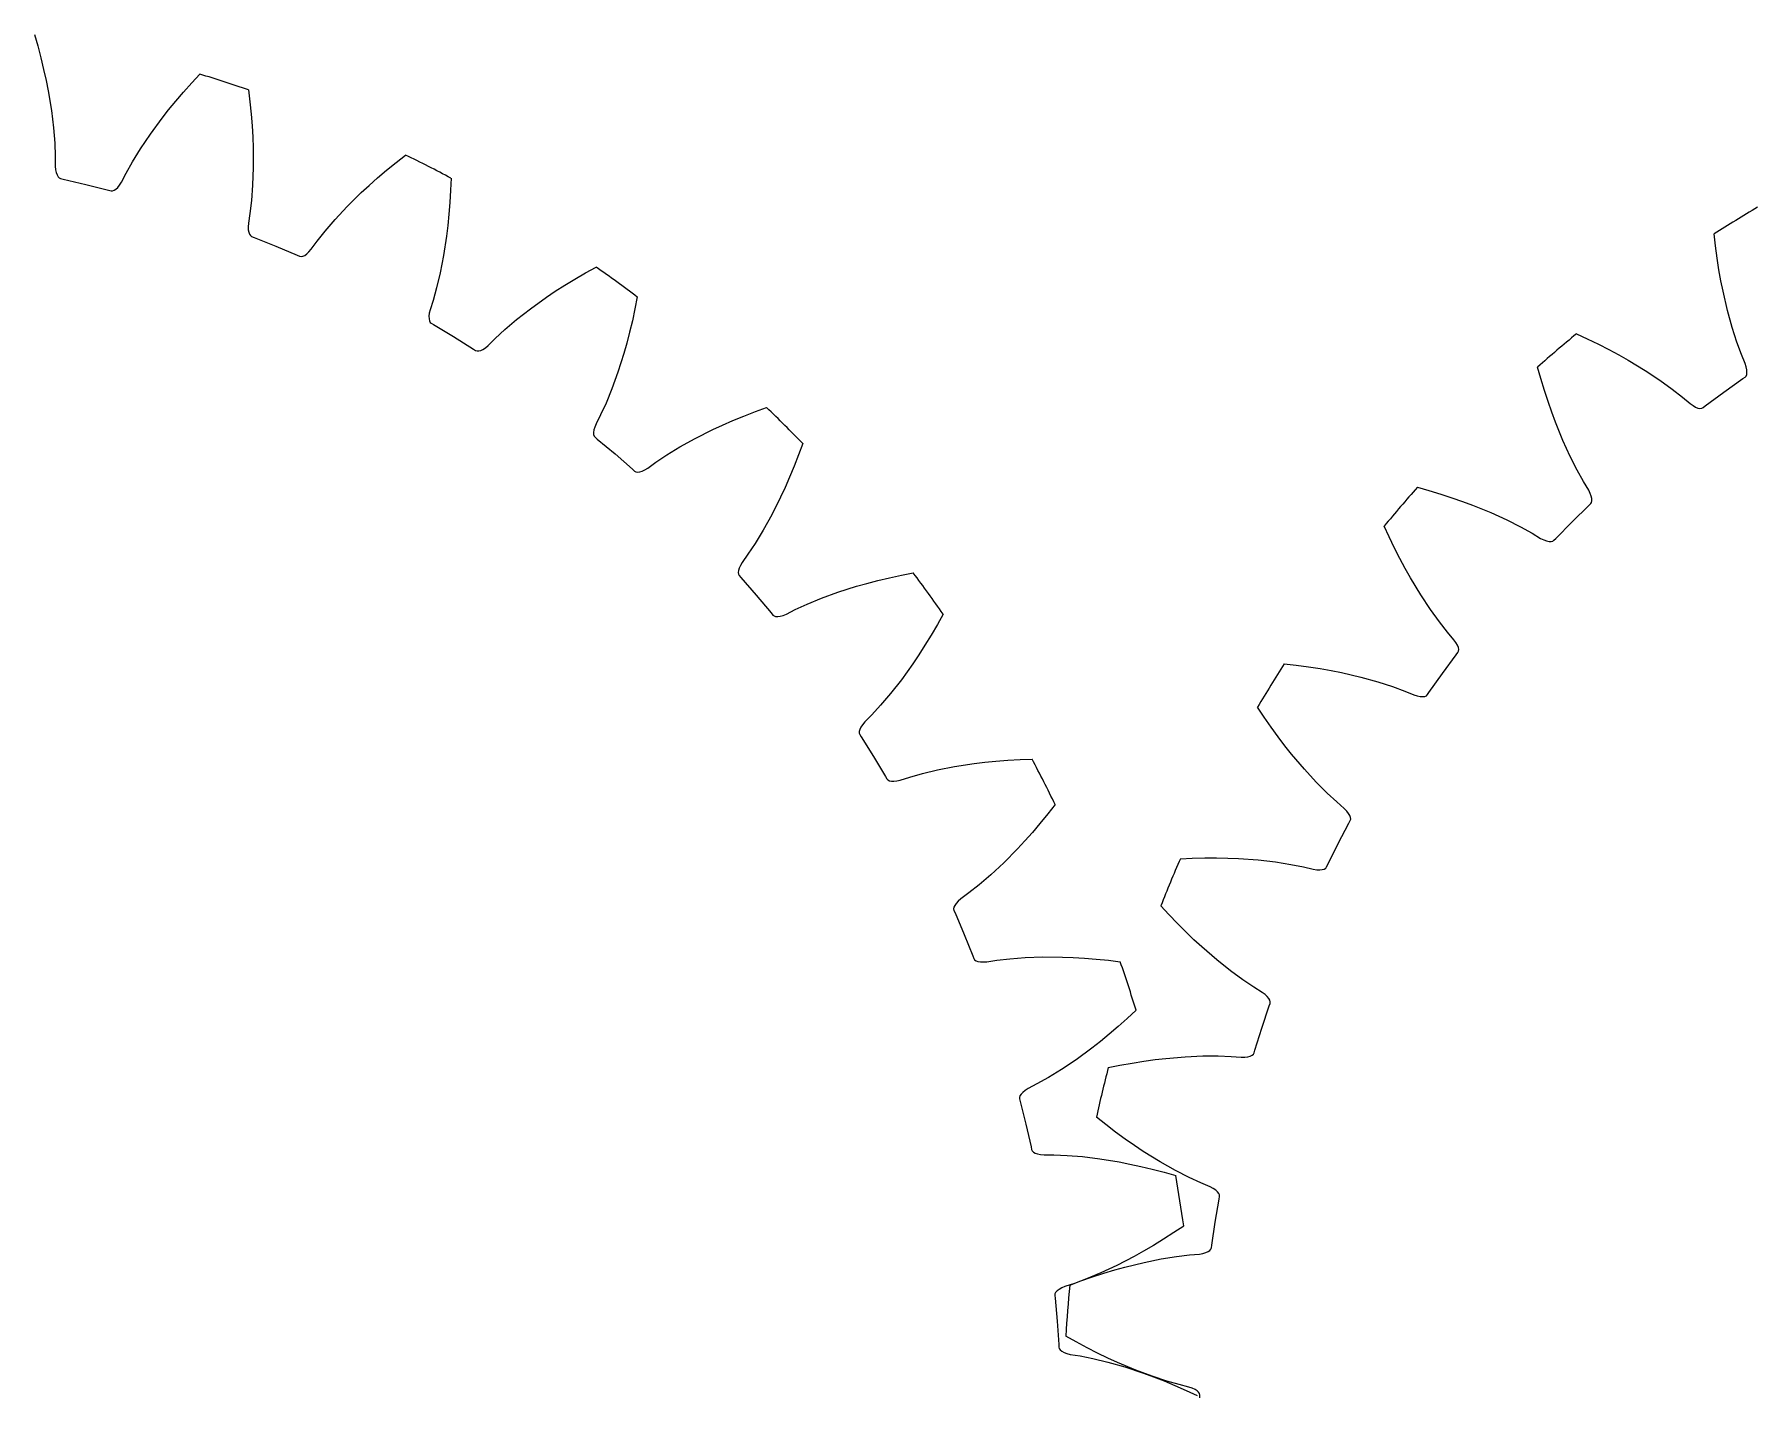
# Model space of a CAD drawing. Extents: x -31 to 91, y -31 to 31.
# Drawn here: x 5.49 to 44.03, y 0.57 to 31.02 of the extents above; entities that cross this region are included whole.
import ezdxf

# ---------------------------------------------------------------- set-up
doc = ezdxf.new("R2010")
doc.units = 0

msp = doc.modelspace()

# ---------------------------------------------------------------- linework, layer by layer
at = {"layer": 'layer0'}
for p, q in [((43.088, 26.29), (43.058, 26.556)), ((43.126, 26.016), (43.088, 26.29)), ((43.167, 25.755), (43.126, 26.016)), ((43.211, 25.506), (43.167, 25.755)), ((43.258, 25.272), (43.211, 25.506)), ((43.358, 24.842), (43.258, 25.272)), ((43.464, 24.463), (43.358, 24.842)), ((39.979, 24.319), (40.222, 24.208)), ((43.569, 24.136), (43.464, 24.463)), ((40.222, 24.208), (40.472, 24.088)), ((40.472, 24.088), (40.707, 23.968)), ((40.707, 23.968), (40.93, 23.849)), ((43.671, 23.862), (43.569, 24.136)), ((39.184, 23.321), (39.112, 23.578)), ((40.93, 23.849), (41.139, 23.732)), ((41.139, 23.732), (41.516, 23.504)), ((43.754, 23.655), (43.671, 23.862)), ((43.777, 23.58), (43.754, 23.655)), ((43.791, 23.514), (43.777, 23.58)), ((43.794, 23.458), (43.791, 23.514)), ((39.263, 23.056), (39.184, 23.321)), ((41.516, 23.504), (41.844, 23.287)), ((41.844, 23.287), (42.123, 23.085)), ((43.278, 23.017), (43.702, 23.319)), ((43.702, 23.319), (43.751, 23.353)), ((43.751, 23.353), (43.774, 23.377)), ((43.774, 23.377), (43.789, 23.412)), ((43.789, 23.412), (43.794, 23.458)), ((39.345, 22.805), (39.263, 23.056)), ((39.428, 22.566), (39.345, 22.805)), ((42.123, 23.085), (42.352, 22.904)), ((42.352, 22.904), (42.523, 22.761)), ((42.523, 22.761), (42.587, 22.715)), ((42.859, 22.707), (43.278, 23.017)), ((39.511, 22.342), (39.428, 22.566)), ((42.587, 22.715), (42.646, 22.682)), ((42.646, 22.682), (42.698, 22.661)), ((42.698, 22.661), (42.743, 22.653)), ((42.743, 22.653), (42.781, 22.656)), ((42.781, 22.656), (42.811, 22.67)), ((42.811, 22.67), (42.859, 22.707)), ((39.677, 21.933), (39.511, 22.342)), ((39.84, 21.575), (39.677, 21.933)), ((39.996, 21.269), (39.84, 21.575)), ((40.139, 21.014), (39.996, 21.269)), ((36.422, 20.888), (36.679, 20.816)), ((36.679, 20.816), (36.944, 20.737)), ((40.254, 20.823), (40.139, 21.014)), ((40.288, 20.752), (40.254, 20.823)), ((36.944, 20.737), (37.195, 20.655)), ((37.195, 20.655), (37.434, 20.572)), ((37.434, 20.572), (37.658, 20.489)), ((37.658, 20.489), (38.067, 20.323)), ((39.883, 20.117), (40.254, 20.482)), ((40.254, 20.482), (40.298, 20.524)), ((40.312, 20.689), (40.288, 20.752)), ((40.298, 20.524), (40.317, 20.551)), ((40.324, 20.634), (40.312, 20.689)), ((40.317, 20.551), (40.326, 20.588)), ((40.326, 20.588), (40.324, 20.634)), ((38.067, 20.323), (38.425, 20.16)), ((38.425, 20.16), (38.731, 20.004)), ((39.518, 19.746), (39.883, 20.117)), ((35.792, 19.778), (35.681, 20.021)), ((35.912, 19.528), (35.792, 19.778)), ((38.731, 20.004), (38.986, 19.861)), ((38.986, 19.861), (39.177, 19.746)), ((39.177, 19.746), (39.248, 19.712)), ((39.248, 19.712), (39.311, 19.688)), ((39.311, 19.688), (39.366, 19.676)), ((39.366, 19.676), (39.412, 19.674)), ((39.412, 19.674), (39.449, 19.683)), ((39.449, 19.683), (39.476, 19.702)), ((39.476, 19.702), (39.518, 19.746)), ((36.032, 19.293), (35.912, 19.528)), ((36.151, 19.07), (36.032, 19.293)), ((36.268, 18.861), (36.151, 19.07)), ((36.496, 18.484), (36.268, 18.861)), ((36.713, 18.156), (36.496, 18.484)), ((36.915, 17.877), (36.713, 18.156)), ((37.096, 17.648), (36.915, 17.877)), ((37.239, 17.477), (37.096, 17.648)), ((37.285, 17.413), (37.239, 17.477)), ((37.318, 17.354), (37.285, 17.413)), ((37.339, 17.302), (37.318, 17.354)), ((36.983, 16.722), (37.293, 17.141)), ((37.293, 17.141), (37.33, 17.189)), ((37.33, 17.189), (37.344, 17.219)), ((37.347, 17.257), (37.339, 17.302)), ((37.344, 17.219), (37.347, 17.257)), ((33.444, 16.942), (33.71, 16.912)), ((33.71, 16.912), (33.984, 16.874)), ((33.984, 16.874), (34.245, 16.833)), ((34.245, 16.833), (34.494, 16.789)), ((34.494, 16.789), (34.728, 16.742)), ((34.728, 16.742), (35.158, 16.642)), ((35.158, 16.642), (35.537, 16.536)), ((36.681, 16.298), (36.983, 16.722)), ((35.537, 16.536), (35.864, 16.431)), ((35.864, 16.431), (36.138, 16.329)), ((36.138, 16.329), (36.345, 16.246)), ((36.345, 16.246), (36.42, 16.223)), ((36.42, 16.223), (36.486, 16.209)), ((36.486, 16.209), (36.542, 16.206)), ((36.542, 16.206), (36.588, 16.211)), ((36.588, 16.211), (36.623, 16.226)), ((36.623, 16.226), (36.647, 16.249)), ((36.647, 16.249), (36.681, 16.298)), ((32.996, 15.747), (32.848, 15.97)), ((33.154, 15.52), (32.996, 15.747)), ((33.309, 15.306), (33.154, 15.52)), ((33.461, 15.104), (33.309, 15.306)), ((33.61, 14.917), (33.461, 15.104)), ((33.894, 14.579), (33.61, 14.917)), ((34.16, 14.29), (33.894, 14.579)), ((34.403, 14.046), (34.16, 14.29)), ((34.618, 13.848), (34.403, 14.046)), ((34.785, 13.702), (34.618, 13.848)), ((34.841, 13.645), (34.785, 13.702)), ((34.882, 13.592), (34.841, 13.645)), ((34.911, 13.544), (34.882, 13.592)), ((34.927, 13.501), (34.911, 13.544)), ((34.93, 13.463), (34.927, 13.501)), ((34.651, 12.916), (34.891, 13.378)), ((34.891, 13.378), (34.92, 13.431)), ((34.92, 13.431), (34.93, 13.463)), ((34.419, 12.45), (34.651, 12.916)), ((31.121, 12.58), (31.388, 12.591)), ((31.388, 12.591), (31.665, 12.597)), ((31.665, 12.597), (31.929, 12.597)), ((31.929, 12.597), (32.181, 12.592)), ((32.181, 12.592), (32.42, 12.582)), ((32.42, 12.582), (32.861, 12.551)), ((32.861, 12.551), (33.251, 12.506)), ((33.251, 12.506), (33.591, 12.453)), ((33.591, 12.453), (33.878, 12.395)), ((33.878, 12.395), (34.094, 12.345)), ((34.094, 12.345), (34.173, 12.334)), ((34.173, 12.334), (34.24, 12.331)), ((34.24, 12.331), (34.296, 12.337)), ((34.296, 12.337), (34.34, 12.349)), ((34.34, 12.349), (34.372, 12.369)), ((34.372, 12.369), (34.392, 12.395)), ((34.392, 12.395), (34.419, 12.45)), ((30.865, 11.329), (30.684, 11.526)), ((31.056, 11.129), (30.865, 11.329)), ((31.243, 10.942), (31.056, 11.129)), ((31.425, 10.767), (31.243, 10.942)), ((31.601, 10.605), (31.425, 10.767)), ((31.935, 10.316), (31.601, 10.605)), ((32.242, 10.071), (31.935, 10.316)), ((32.52, 9.869), (32.242, 10.071)), ((32.764, 9.707), (32.52, 9.869)), ((32.953, 9.589), (32.764, 9.707)), ((32.942, 8.792), (33.108, 9.285)), ((33.016, 9.541), (32.953, 9.589)), ((33.065, 9.496), (33.016, 9.541)), ((33.101, 9.452), (33.065, 9.496)), ((33.123, 9.412), (33.101, 9.452)), ((33.108, 9.285), (33.128, 9.343)), ((33.132, 9.375), (33.123, 9.412)), ((33.128, 9.343), (33.132, 9.375)), ((32.786, 8.295), (32.942, 8.792)), ((30.554, 8.085), (30.792, 8.113)), ((30.792, 8.113), (31.231, 8.151)), ((31.231, 8.151), (31.624, 8.167)), ((31.624, 8.167), (31.968, 8.168)), ((31.968, 8.168), (32.26, 8.156)), ((32.26, 8.156), (32.482, 8.141)), ((32.482, 8.141), (32.561, 8.142)), ((32.561, 8.142), (32.628, 8.15)), ((32.628, 8.15), (32.682, 8.164)), ((32.682, 8.164), (32.724, 8.183)), ((32.724, 8.183), (32.753, 8.208)), ((32.753, 8.208), (32.768, 8.237)), ((32.768, 8.237), (32.786, 8.295)), ((29.509, 7.907), (29.77, 7.96)), ((29.77, 7.96), (30.043, 8.009)), ((30.043, 8.009), (30.304, 8.051)), ((30.304, 8.051), (30.554, 8.085)), ((29.451, 6.632), (29.242, 6.798)), ((29.672, 6.464), (29.451, 6.632)), ((29.885, 6.309), (29.672, 6.464)), ((30.093, 6.164), (29.885, 6.309)), ((30.292, 6.032), (30.093, 6.164)), ((30.667, 5.799), (30.292, 6.032)), ((31.009, 5.605), (30.667, 5.799)), ((31.315, 5.449), (31.009, 5.605)), ((31.581, 5.326), (31.315, 5.449)), ((31.786, 5.239), (31.581, 5.326)), ((31.855, 5.202), (31.786, 5.239)), ((31.911, 5.165), (31.855, 5.202)), ((31.954, 5.128), (31.911, 5.165)), ((31.982, 5.092), (31.954, 5.128)), ((31.996, 5.057), (31.982, 5.092)), ((31.986, 4.964), (31.997, 5.024)), ((31.997, 5.024), (31.996, 5.057)), ((31.9, 4.451), (31.986, 4.964)), ((31.823, 3.935), (31.9, 4.451)), ((31.804, 3.844), (31.815, 3.875)), ((31.815, 3.875), (31.823, 3.935)), ((29.882, 3.444), (30.31, 3.55)), ((30.31, 3.55), (30.695, 3.628)), ((30.695, 3.628), (31.035, 3.682)), ((31.035, 3.682), (31.326, 3.716)), ((31.326, 3.716), (31.547, 3.736)), ((31.547, 3.736), (31.625, 3.749)), ((31.625, 3.749), (31.69, 3.767)), ((31.69, 3.767), (31.742, 3.79)), ((31.742, 3.79), (31.78, 3.815)), ((31.78, 3.815), (31.804, 3.844)), ((28.647, 3.04), (28.897, 3.133)), ((28.897, 3.133), (29.159, 3.224)), ((29.159, 3.224), (29.41, 3.306)), ((29.41, 3.306), (29.652, 3.379)), ((29.652, 3.379), (29.882, 3.444)), ((28.79, 1.771), (28.558, 1.902)), ((29.034, 1.64), (28.79, 1.771)), ((29.269, 1.52), (29.034, 1.64)), ((29.497, 1.41), (29.269, 1.52)), ((29.714, 1.31), (29.497, 1.41)), ((30.121, 1.138), (29.714, 1.31)), ((30.489, 1.001), (30.121, 1.138)), ((30.816, 0.894), (30.489, 1.001)), ((31.097, 0.815), (30.816, 0.894)), ((31.313, 0.761), (31.097, 0.815)), ((31.388, 0.736), (31.313, 0.761)), ((31.449, 0.708), (31.388, 0.736)), ((31.497, 0.678), (31.449, 0.708)), ((31.53, 0.646), (31.497, 0.678)), ((31.55, 0.614), (31.53, 0.646)), ((31.556, 0.581), (31.55, 0.614)), ((31.555, 0.521), (31.556, 0.581))]:
    msp.add_line(p, q, dxfattribs=at)
for start, end in [(120.4624, 122.5376), (129.4624, 131.5376), (138.4624, 140.5376), (147.4624, 149.5376), (156.4624, 158.5376), (165.4624, 167.5376), (174.4624, 176.5376)]:
    msp.add_arc((60, 0), 31.5, start, end, dxfattribs=at)
at = {"layer": 'layer1'}
for p, q in [((5.49, 31.018), (5.564, 30.761)), ((5.564, 30.761), (5.634, 30.493)), ((5.634, 30.493), (5.696, 30.236)), ((5.696, 30.236), (5.75, 29.99)), ((9.008, 29.934), (9.19, 30.13)), ((5.75, 29.99), (5.796, 29.755)), ((5.796, 29.755), (5.868, 29.319)), ((8.652, 29.527), (8.824, 29.728)), ((8.824, 29.728), (9.008, 29.934)), ((10.275, 29.777), (10.307, 29.512)), ((5.868, 29.319), (5.916, 28.93)), ((8.344, 29.143), (8.492, 29.332)), ((8.492, 29.332), (8.652, 29.527)), ((10.307, 29.512), (10.335, 29.236)), ((5.916, 28.93), (5.943, 28.587)), ((8.082, 28.788), (8.344, 29.143)), ((10.335, 29.236), (10.356, 28.973)), ((10.356, 28.973), (10.371, 28.721)), ((5.943, 28.587), (5.955, 28.294)), ((7.863, 28.462), (8.082, 28.788)), ((10.371, 28.721), (10.38, 28.482)), ((5.955, 28.294), (5.957, 28.072)), ((7.54, 27.914), (7.682, 28.169)), ((7.682, 28.169), (7.863, 28.462)), ((10.38, 28.482), (10.383, 28.041)), ((13.365, 27.981), (13.58, 28.156)), ((13.58, 28.156), (13.79, 28.321)), ((5.957, 28.072), (5.964, 27.993)), ((5.964, 27.993), (5.977, 27.927)), ((5.977, 27.927), (5.995, 27.874)), ((5.995, 27.874), (6.018, 27.834)), ((6.018, 27.834), (6.045, 27.807)), ((6.045, 27.807), (6.075, 27.794)), ((6.075, 27.794), (6.134, 27.781)), ((6.134, 27.781), (6.642, 27.664)), ((7.437, 27.716), (7.54, 27.914)), ((10.383, 28.041), (10.369, 27.648)), ((12.976, 27.642), (13.164, 27.81)), ((13.164, 27.81), (13.365, 27.981)), ((14.807, 27.803), (14.797, 27.536)), ((6.642, 27.664), (7.147, 27.538)), ((7.147, 27.538), (7.206, 27.522)), ((7.206, 27.522), (7.238, 27.521)), ((7.238, 27.521), (7.274, 27.532)), ((7.274, 27.532), (7.313, 27.558)), ((7.313, 27.558), (7.353, 27.597)), ((7.353, 27.597), (7.395, 27.65)), ((7.395, 27.65), (7.437, 27.716)), ((10.369, 27.648), (10.342, 27.305)), ((12.486, 27.169), (12.8, 27.479)), ((12.8, 27.479), (12.976, 27.642)), ((14.797, 27.536), (14.781, 27.26)), ((10.307, 27.014), (10.275, 26.794)), ((10.342, 27.305), (10.307, 27.014)), ((12.218, 26.882), (12.486, 27.169)), ((14.761, 26.996), (14.736, 26.745)), ((14.781, 27.26), (14.761, 26.996)), ((10.275, 26.794), (10.27, 26.715)), ((10.27, 26.715), (10.272, 26.648)), ((10.272, 26.648), (10.282, 26.593)), ((10.282, 26.593), (10.298, 26.55)), ((11.814, 26.391), (11.994, 26.62)), ((11.994, 26.62), (12.218, 26.882)), ((14.736, 26.745), (14.707, 26.507)), ((10.298, 26.55), (10.32, 26.519)), ((10.32, 26.519), (10.348, 26.501)), ((10.348, 26.501), (10.404, 26.479)), ((10.404, 26.479), (10.887, 26.284)), ((10.887, 26.284), (11.367, 26.081)), ((11.629, 26.152), (11.681, 26.212)), ((11.681, 26.212), (11.814, 26.391)), ((14.707, 26.507), (14.641, 26.071)), ((11.367, 26.081), (11.422, 26.056)), ((11.422, 26.056), (11.455, 26.049)), ((11.455, 26.049), (11.492, 26.055)), ((11.492, 26.055), (11.534, 26.074)), ((11.534, 26.074), (11.58, 26.107)), ((11.58, 26.107), (11.629, 26.152)), ((14.641, 26.071), (14.566, 25.686)), ((14.566, 25.686), (14.486, 25.351)), ((17.353, 25.408), (17.578, 25.546)), ((17.578, 25.546), (17.817, 25.685)), ((17.817, 25.685), (18.051, 25.815)), ((14.407, 25.069), (14.34, 24.857)), ((14.486, 25.351), (14.407, 25.069)), ((16.583, 24.881), (16.941, 25.139)), ((16.941, 25.139), (17.14, 25.272)), ((17.14, 25.272), (17.353, 25.408)), ((18.974, 25.145), (18.922, 24.882)), ((14.322, 24.78), (14.314, 24.713)), ((14.314, 24.713), (14.315, 24.657)), ((14.34, 24.857), (14.322, 24.78)), ((16.273, 24.639), (16.583, 24.881)), ((18.922, 24.882), (18.864, 24.612)), ((14.315, 24.657), (14.324, 24.612)), ((14.324, 24.612), (14.342, 24.578)), ((14.342, 24.578), (14.366, 24.556)), ((14.366, 24.556), (14.419, 24.526)), ((14.419, 24.526), (14.865, 24.258)), ((15.797, 24.218), (16.011, 24.416)), ((16.011, 24.416), (16.273, 24.639)), ((18.802, 24.355), (18.738, 24.111)), ((18.864, 24.612), (18.802, 24.355)), ((14.865, 24.258), (15.307, 23.981)), ((15.307, 23.981), (15.358, 23.949)), ((15.358, 23.949), (15.389, 23.937)), ((15.389, 23.937), (15.426, 23.937)), ((15.426, 23.937), (15.471, 23.949)), ((15.471, 23.949), (15.521, 23.974)), ((15.521, 23.974), (15.577, 24.011)), ((15.577, 24.011), (15.638, 24.062)), ((15.638, 24.062), (15.797, 24.218)), ((18.738, 24.111), (18.673, 23.88)), ((18.673, 23.88), (18.539, 23.46)), ((18.539, 23.46), (18.405, 23.091)), ((18.274, 22.773), (18.151, 22.507)), ((18.405, 23.091), (18.274, 22.773)), ((18.151, 22.507), (18.052, 22.308)), ((20.882, 22.279), (21.114, 22.381)), ((21.114, 22.381), (21.358, 22.482)), ((21.358, 22.482), (21.616, 22.582)), ((21.616, 22.582), (21.867, 22.674)), ((18.004, 22.17), (17.996, 22.114)), ((17.996, 22.114), (17.998, 22.068)), ((17.998, 22.068), (18.01, 22.032)), ((18.023, 22.234), (18.004, 22.17)), ((18.01, 22.032), (18.031, 22.007)), ((18.052, 22.308), (18.023, 22.234)), ((18.031, 22.007), (18.078, 21.968)), ((18.078, 21.968), (18.477, 21.634)), ((19.927, 21.79), (20.271, 21.981)), ((20.271, 21.981), (20.665, 22.179)), ((20.665, 22.179), (20.882, 22.279)), ((18.477, 21.634), (18.87, 21.292)), ((19.391, 21.448), (19.634, 21.611)), ((19.634, 21.611), (19.927, 21.79)), ((22.582, 21.616), (22.482, 21.358)), ((22.674, 21.867), (22.582, 21.616)), ((18.87, 21.292), (18.915, 21.251)), ((18.915, 21.251), (18.944, 21.235)), ((18.944, 21.235), (18.981, 21.229)), ((18.981, 21.229), (19.027, 21.234)), ((19.027, 21.234), (19.08, 21.251)), ((19.08, 21.251), (19.141, 21.279)), ((19.141, 21.279), (19.209, 21.319)), ((19.209, 21.319), (19.391, 21.448)), ((22.482, 21.358), (22.381, 21.114)), ((22.279, 20.882), (22.179, 20.665)), ((22.381, 21.114), (22.279, 20.882)), ((22.179, 20.665), (21.981, 20.271)), ((21.981, 20.271), (21.79, 19.927)), ((21.79, 19.927), (21.611, 19.634)), ((21.448, 19.391), (21.319, 19.209)), ((21.611, 19.634), (21.448, 19.391)), ((21.234, 19.027), (21.229, 18.981)), ((21.229, 18.981), (21.235, 18.944)), ((21.251, 19.08), (21.234, 19.027)), ((21.235, 18.944), (21.251, 18.915)), ((21.279, 19.141), (21.251, 19.08)), ((21.251, 18.915), (21.292, 18.87)), ((21.319, 19.209), (21.279, 19.141)), ((24.612, 18.864), (24.882, 18.922)), ((24.882, 18.922), (25.145, 18.974)), ((21.292, 18.87), (21.634, 18.477)), ((23.091, 18.405), (23.46, 18.539)), ((23.46, 18.539), (23.88, 18.673)), ((23.88, 18.673), (24.111, 18.738)), ((24.111, 18.738), (24.355, 18.802)), ((24.355, 18.802), (24.612, 18.864)), ((21.634, 18.477), (21.968, 18.078)), ((22.308, 18.052), (22.507, 18.151)), ((22.507, 18.151), (22.773, 18.274)), ((22.773, 18.274), (23.091, 18.405)), ((21.968, 18.078), (22.007, 18.031)), ((22.007, 18.031), (22.032, 18.01)), ((22.032, 18.01), (22.068, 17.998)), ((22.068, 17.998), (22.114, 17.996)), ((22.114, 17.996), (22.17, 18.004)), ((22.17, 18.004), (22.234, 18.023)), ((22.234, 18.023), (22.308, 18.052)), ((25.685, 17.817), (25.546, 17.578)), ((25.815, 18.051), (25.685, 17.817)), ((25.408, 17.353), (25.272, 17.14)), ((25.546, 17.578), (25.408, 17.353)), ((25.272, 17.14), (25.139, 16.941)), ((24.881, 16.583), (24.639, 16.273)), ((25.139, 16.941), (24.881, 16.583)), ((24.639, 16.273), (24.416, 16.011)), ((24.416, 16.011), (24.218, 15.797)), ((23.949, 15.471), (23.937, 15.426)), ((23.937, 15.426), (23.937, 15.389)), ((23.974, 15.521), (23.949, 15.471)), ((24.011, 15.577), (23.974, 15.521)), ((24.062, 15.638), (24.011, 15.577)), ((24.218, 15.797), (24.062, 15.638)), ((23.937, 15.389), (23.949, 15.358)), ((23.949, 15.358), (23.981, 15.307)), ((23.981, 15.307), (24.258, 14.865)), ((24.258, 14.865), (24.526, 14.419)), ((26.071, 14.641), (26.507, 14.707)), ((26.507, 14.707), (26.745, 14.736)), ((26.745, 14.736), (26.996, 14.761)), ((26.996, 14.761), (27.26, 14.781)), ((27.26, 14.781), (27.536, 14.797)), ((27.536, 14.797), (27.803, 14.807)), ((24.526, 14.419), (24.556, 14.366)), ((24.556, 14.366), (24.578, 14.342)), ((24.578, 14.342), (24.612, 14.324)), ((24.612, 14.324), (24.657, 14.315)), ((24.657, 14.315), (24.713, 14.314)), ((24.713, 14.314), (24.78, 14.322)), ((24.78, 14.322), (24.857, 14.34)), ((24.857, 14.34), (25.069, 14.407)), ((25.069, 14.407), (25.351, 14.486)), ((25.351, 14.486), (25.686, 14.566)), ((25.686, 14.566), (26.071, 14.641)), ((28.156, 13.58), (27.981, 13.365)), ((28.321, 13.79), (28.156, 13.58)), ((27.81, 13.164), (27.642, 12.976)), ((27.981, 13.365), (27.81, 13.164)), ((27.479, 12.8), (27.169, 12.486)), ((27.642, 12.976), (27.479, 12.8)), ((27.169, 12.486), (26.882, 12.218)), ((26.62, 11.994), (26.391, 11.814)), ((26.882, 12.218), (26.62, 11.994)), ((26.107, 11.58), (26.074, 11.534)), ((26.152, 11.629), (26.107, 11.58)), ((26.212, 11.681), (26.152, 11.629)), ((26.391, 11.814), (26.212, 11.681)), ((26.055, 11.492), (26.049, 11.455)), ((26.049, 11.455), (26.056, 11.422)), ((26.074, 11.534), (26.055, 11.492)), ((26.056, 11.422), (26.081, 11.367)), ((26.081, 11.367), (26.284, 10.887)), ((26.284, 10.887), (26.479, 10.404)), ((26.479, 10.404), (26.501, 10.348)), ((26.501, 10.348), (26.519, 10.32)), ((26.519, 10.32), (26.55, 10.298)), ((26.55, 10.298), (26.593, 10.282)), ((26.593, 10.282), (26.648, 10.272)), ((26.648, 10.272), (26.715, 10.27)), ((26.715, 10.27), (26.794, 10.275)), ((26.794, 10.275), (27.014, 10.307)), ((27.014, 10.307), (27.305, 10.342)), ((27.305, 10.342), (27.648, 10.369)), ((27.648, 10.369), (28.041, 10.383)), ((28.041, 10.383), (28.482, 10.38)), ((28.482, 10.38), (28.721, 10.371)), ((28.721, 10.371), (28.973, 10.356)), ((28.973, 10.356), (29.236, 10.335)), ((29.236, 10.335), (29.512, 10.307)), ((29.512, 10.307), (29.777, 10.275)), ((29.934, 9.008), (29.728, 8.824)), ((30.13, 9.19), (29.934, 9.008)), ((29.332, 8.492), (29.143, 8.344)), ((29.527, 8.652), (29.332, 8.492)), ((29.728, 8.824), (29.527, 8.652)), ((29.143, 8.344), (28.788, 8.082)), ((28.462, 7.863), (28.169, 7.682)), ((28.788, 8.082), (28.462, 7.863)), ((27.597, 7.353), (27.558, 7.313)), ((27.65, 7.395), (27.597, 7.353)), ((27.716, 7.437), (27.65, 7.395)), ((27.914, 7.54), (27.716, 7.437)), ((28.169, 7.682), (27.914, 7.54)), ((27.532, 7.274), (27.521, 7.238)), ((27.521, 7.238), (27.522, 7.206)), ((27.522, 7.206), (27.538, 7.147)), ((27.558, 7.313), (27.532, 7.274)), ((27.538, 7.147), (27.664, 6.642)), ((27.664, 6.642), (27.781, 6.134)), ((27.781, 6.134), (27.794, 6.075)), ((27.794, 6.075), (27.807, 6.045)), ((27.807, 6.045), (27.834, 6.018)), ((27.834, 6.018), (27.874, 5.995)), ((27.874, 5.995), (27.927, 5.977)), ((27.927, 5.977), (27.993, 5.964)), ((27.993, 5.964), (28.072, 5.957)), ((28.072, 5.957), (28.294, 5.955)), ((28.294, 5.955), (28.587, 5.943)), ((28.587, 5.943), (28.93, 5.916)), ((28.93, 5.916), (29.319, 5.868)), ((29.319, 5.868), (29.755, 5.796)), ((29.755, 5.796), (29.99, 5.75)), ((29.99, 5.75), (30.236, 5.696)), ((30.236, 5.696), (30.493, 5.634)), ((30.493, 5.634), (30.761, 5.564)), ((30.761, 5.564), (31.018, 5.49)), ((31.196, 4.363), (30.975, 4.214)), ((30.517, 3.926), (30.299, 3.799)), ((30.742, 4.065), (30.517, 3.926)), ((30.975, 4.214), (30.742, 4.065)), ((29.698, 3.479), (29.342, 3.313)), ((30.09, 3.682), (29.698, 3.479)), ((30.299, 3.799), (30.09, 3.682)), ((29.024, 3.181), (28.75, 3.08)), ((29.342, 3.313), (29.024, 3.181)), ((28.314, 2.844), (28.311, 2.811)), ((28.311, 2.811), (28.317, 2.751)), ((28.331, 2.878), (28.314, 2.844)), ((28.317, 2.751), (28.362, 2.232)), ((28.362, 2.912), (28.331, 2.878)), ((28.407, 2.945), (28.362, 2.912)), ((28.466, 2.978), (28.407, 2.945)), ((28.539, 3.01), (28.466, 2.978)), ((28.75, 3.08), (28.539, 3.01)), ((28.362, 2.232), (28.399, 1.713)), ((28.399, 1.713), (28.402, 1.652)), ((28.402, 1.652), (28.41, 1.62)), ((28.41, 1.62), (28.433, 1.59)), ((28.433, 1.59), (28.469, 1.561)), ((28.469, 1.561), (28.518, 1.535)), ((28.518, 1.535), (28.581, 1.512)), ((28.581, 1.512), (28.658, 1.492)), ((28.658, 1.492), (28.877, 1.455)), ((28.877, 1.455), (29.164, 1.398)), ((29.164, 1.398), (29.499, 1.318)), ((29.499, 1.318), (29.877, 1.209)), ((29.877, 1.209), (30.295, 1.07)), ((30.295, 1.07), (30.52, 0.988)), ((30.52, 0.988), (30.755, 0.896)), ((30.755, 0.896), (30.999, 0.795)), ((30.999, 0.795), (31.253, 0.683)), ((31.253, 0.683), (31.495, 0.57))]:
    msp.add_line(p, q, dxfattribs=at)
for start, end in [(70.9624, 73.0376), (61.9624, 64.0376), (52.9624, 55.0376), (43.9624, 46.0376), (34.9624, 37.0376), (25.9624, 28.0376), (16.9624, 19.0376), (7.9624, 10.0376)]:
    msp.add_arc((0, 0), 31.5, start, end, dxfattribs=at)
at = {"layer": 'layer2'}
for p, q in [((43.088, 26.29), (43.058, 26.556)), ((43.126, 26.016), (43.088, 26.29)), ((43.167, 25.755), (43.126, 26.016)), ((43.211, 25.506), (43.167, 25.755)), ((43.258, 25.272), (43.211, 25.506)), ((43.358, 24.842), (43.258, 25.272)), ((43.464, 24.463), (43.358, 24.842)), ((39.979, 24.319), (40.222, 24.208)), ((43.569, 24.136), (43.464, 24.463)), ((40.222, 24.208), (40.472, 24.088)), ((40.472, 24.088), (40.707, 23.968)), ((40.707, 23.968), (40.93, 23.849)), ((43.671, 23.862), (43.569, 24.136)), ((39.184, 23.321), (39.112, 23.578)), ((40.93, 23.849), (41.139, 23.732)), ((41.139, 23.732), (41.516, 23.504)), ((43.754, 23.655), (43.671, 23.862)), ((43.777, 23.58), (43.754, 23.655)), ((43.791, 23.514), (43.777, 23.58)), ((43.794, 23.458), (43.791, 23.514)), ((39.263, 23.056), (39.184, 23.321)), ((41.516, 23.504), (41.844, 23.287)), ((41.844, 23.287), (42.123, 23.085)), ((43.278, 23.017), (43.702, 23.319)), ((43.702, 23.319), (43.751, 23.353)), ((43.751, 23.353), (43.774, 23.377)), ((43.774, 23.377), (43.789, 23.412)), ((43.789, 23.412), (43.794, 23.458)), ((39.345, 22.805), (39.263, 23.056)), ((39.428, 22.566), (39.345, 22.805)), ((42.123, 23.085), (42.352, 22.904)), ((42.352, 22.904), (42.523, 22.761)), ((42.523, 22.761), (42.587, 22.715)), ((42.859, 22.707), (43.278, 23.017)), ((39.511, 22.342), (39.428, 22.566)), ((42.587, 22.715), (42.646, 22.682)), ((42.646, 22.682), (42.698, 22.661)), ((42.698, 22.661), (42.743, 22.653)), ((42.743, 22.653), (42.781, 22.656)), ((42.781, 22.656), (42.811, 22.67)), ((42.811, 22.67), (42.859, 22.707)), ((39.677, 21.933), (39.511, 22.342)), ((39.84, 21.575), (39.677, 21.933)), ((39.996, 21.269), (39.84, 21.575)), ((40.139, 21.014), (39.996, 21.269)), ((36.422, 20.888), (36.679, 20.816)), ((36.679, 20.816), (36.944, 20.737)), ((40.254, 20.823), (40.139, 21.014)), ((40.288, 20.752), (40.254, 20.823)), ((36.944, 20.737), (37.195, 20.655)), ((37.195, 20.655), (37.434, 20.572)), ((37.434, 20.572), (37.658, 20.489)), ((37.658, 20.489), (38.067, 20.323)), ((39.883, 20.117), (40.254, 20.482)), ((40.254, 20.482), (40.298, 20.524)), ((40.312, 20.689), (40.288, 20.752)), ((40.298, 20.524), (40.317, 20.551)), ((40.324, 20.634), (40.312, 20.689)), ((40.317, 20.551), (40.326, 20.588)), ((40.326, 20.588), (40.324, 20.634)), ((38.067, 20.323), (38.425, 20.16)), ((38.425, 20.16), (38.731, 20.004)), ((39.518, 19.746), (39.883, 20.117)), ((35.792, 19.778), (35.681, 20.021)), ((35.912, 19.528), (35.792, 19.778)), ((38.731, 20.004), (38.986, 19.861)), ((38.986, 19.861), (39.177, 19.746)), ((39.177, 19.746), (39.248, 19.712)), ((39.248, 19.712), (39.311, 19.688)), ((39.311, 19.688), (39.366, 19.676)), ((39.366, 19.676), (39.412, 19.674)), ((39.412, 19.674), (39.449, 19.683)), ((39.449, 19.683), (39.476, 19.702)), ((39.476, 19.702), (39.518, 19.746)), ((36.032, 19.293), (35.912, 19.528)), ((36.151, 19.07), (36.032, 19.293)), ((36.268, 18.861), (36.151, 19.07)), ((36.496, 18.484), (36.268, 18.861)), ((36.713, 18.156), (36.496, 18.484)), ((36.915, 17.877), (36.713, 18.156)), ((37.096, 17.648), (36.915, 17.877)), ((37.239, 17.477), (37.096, 17.648)), ((37.285, 17.413), (37.239, 17.477)), ((37.318, 17.354), (37.285, 17.413)), ((37.339, 17.302), (37.318, 17.354)), ((36.983, 16.722), (37.293, 17.141)), ((37.293, 17.141), (37.33, 17.189)), ((37.33, 17.189), (37.344, 17.219)), ((37.347, 17.257), (37.339, 17.302)), ((37.344, 17.219), (37.347, 17.257)), ((33.444, 16.942), (33.71, 16.912)), ((33.71, 16.912), (33.984, 16.874)), ((33.984, 16.874), (34.245, 16.833)), ((34.245, 16.833), (34.494, 16.789)), ((34.494, 16.789), (34.728, 16.742)), ((34.728, 16.742), (35.158, 16.642)), ((35.158, 16.642), (35.537, 16.536)), ((36.681, 16.298), (36.983, 16.722)), ((35.537, 16.536), (35.864, 16.431)), ((35.864, 16.431), (36.138, 16.329)), ((36.138, 16.329), (36.345, 16.246)), ((36.345, 16.246), (36.42, 16.223)), ((36.42, 16.223), (36.486, 16.209)), ((36.486, 16.209), (36.542, 16.206)), ((36.542, 16.206), (36.588, 16.211)), ((36.588, 16.211), (36.623, 16.226)), ((36.623, 16.226), (36.647, 16.249)), ((36.647, 16.249), (36.681, 16.298)), ((32.996, 15.747), (32.848, 15.97)), ((33.154, 15.52), (32.996, 15.747)), ((33.309, 15.306), (33.154, 15.52)), ((33.461, 15.104), (33.309, 15.306)), ((33.61, 14.917), (33.461, 15.104)), ((33.894, 14.579), (33.61, 14.917)), ((34.16, 14.29), (33.894, 14.579)), ((34.403, 14.046), (34.16, 14.29)), ((34.618, 13.848), (34.403, 14.046)), ((34.785, 13.702), (34.618, 13.848)), ((34.841, 13.645), (34.785, 13.702)), ((34.882, 13.592), (34.841, 13.645)), ((34.911, 13.544), (34.882, 13.592)), ((34.927, 13.501), (34.911, 13.544)), ((34.93, 13.463), (34.927, 13.501)), ((34.651, 12.916), (34.891, 13.378)), ((34.891, 13.378), (34.92, 13.431)), ((34.92, 13.431), (34.93, 13.463)), ((34.419, 12.45), (34.651, 12.916)), ((31.121, 12.58), (31.388, 12.591)), ((31.388, 12.591), (31.665, 12.597)), ((31.665, 12.597), (31.929, 12.597)), ((31.929, 12.597), (32.181, 12.592)), ((32.181, 12.592), (32.42, 12.582)), ((32.42, 12.582), (32.861, 12.551)), ((32.861, 12.551), (33.251, 12.506)), ((33.251, 12.506), (33.591, 12.453)), ((33.591, 12.453), (33.878, 12.395)), ((33.878, 12.395), (34.094, 12.345)), ((34.094, 12.345), (34.173, 12.334)), ((34.173, 12.334), (34.24, 12.331)), ((34.24, 12.331), (34.296, 12.337)), ((34.296, 12.337), (34.34, 12.349)), ((34.34, 12.349), (34.372, 12.369)), ((34.372, 12.369), (34.392, 12.395)), ((34.392, 12.395), (34.419, 12.45)), ((30.865, 11.329), (30.684, 11.526)), ((31.056, 11.129), (30.865, 11.329)), ((31.243, 10.942), (31.056, 11.129)), ((31.425, 10.767), (31.243, 10.942)), ((31.601, 10.605), (31.425, 10.767)), ((31.935, 10.316), (31.601, 10.605)), ((32.242, 10.071), (31.935, 10.316)), ((32.52, 9.869), (32.242, 10.071)), ((32.764, 9.707), (32.52, 9.869)), ((32.953, 9.589), (32.764, 9.707)), ((32.942, 8.792), (33.108, 9.285)), ((33.016, 9.541), (32.953, 9.589)), ((33.065, 9.496), (33.016, 9.541)), ((33.101, 9.452), (33.065, 9.496)), ((33.123, 9.412), (33.101, 9.452)), ((33.108, 9.285), (33.128, 9.343)), ((33.132, 9.375), (33.123, 9.412)), ((33.128, 9.343), (33.132, 9.375)), ((32.786, 8.295), (32.942, 8.792)), ((30.554, 8.085), (30.792, 8.113)), ((30.792, 8.113), (31.231, 8.151)), ((31.231, 8.151), (31.624, 8.167)), ((31.624, 8.167), (31.968, 8.168)), ((31.968, 8.168), (32.26, 8.156)), ((32.26, 8.156), (32.482, 8.141)), ((32.482, 8.141), (32.561, 8.142)), ((32.561, 8.142), (32.628, 8.15)), ((32.628, 8.15), (32.682, 8.164)), ((32.682, 8.164), (32.724, 8.183)), ((32.724, 8.183), (32.753, 8.208)), ((32.753, 8.208), (32.768, 8.237)), ((32.768, 8.237), (32.786, 8.295)), ((29.509, 7.907), (29.77, 7.96)), ((29.77, 7.96), (30.043, 8.009)), ((30.043, 8.009), (30.304, 8.051)), ((30.304, 8.051), (30.554, 8.085)), ((29.451, 6.632), (29.242, 6.798)), ((29.672, 6.464), (29.451, 6.632)), ((29.885, 6.309), (29.672, 6.464)), ((30.093, 6.164), (29.885, 6.309)), ((30.292, 6.032), (30.093, 6.164)), ((30.667, 5.799), (30.292, 6.032)), ((31.009, 5.605), (30.667, 5.799)), ((31.315, 5.449), (31.009, 5.605)), ((31.581, 5.326), (31.315, 5.449)), ((31.786, 5.239), (31.581, 5.326)), ((31.855, 5.202), (31.786, 5.239)), ((31.911, 5.165), (31.855, 5.202)), ((31.954, 5.128), (31.911, 5.165)), ((31.982, 5.092), (31.954, 5.128)), ((31.996, 5.057), (31.982, 5.092)), ((31.986, 4.964), (31.997, 5.024)), ((31.997, 5.024), (31.996, 5.057)), ((31.9, 4.451), (31.986, 4.964)), ((31.823, 3.935), (31.9, 4.451)), ((31.804, 3.844), (31.815, 3.875)), ((31.815, 3.875), (31.823, 3.935)), ((29.882, 3.444), (30.31, 3.55)), ((30.31, 3.55), (30.695, 3.628)), ((30.695, 3.628), (31.035, 3.682)), ((31.035, 3.682), (31.326, 3.716)), ((31.326, 3.716), (31.547, 3.736)), ((31.547, 3.736), (31.625, 3.749)), ((31.625, 3.749), (31.69, 3.767)), ((31.69, 3.767), (31.742, 3.79)), ((31.742, 3.79), (31.78, 3.815)), ((31.78, 3.815), (31.804, 3.844)), ((28.647, 3.04), (28.897, 3.133)), ((28.897, 3.133), (29.159, 3.224)), ((29.159, 3.224), (29.41, 3.306)), ((29.41, 3.306), (29.652, 3.379)), ((29.652, 3.379), (29.882, 3.444)), ((28.79, 1.771), (28.558, 1.902)), ((29.034, 1.64), (28.79, 1.771)), ((29.269, 1.52), (29.034, 1.64)), ((29.497, 1.41), (29.269, 1.52)), ((29.714, 1.31), (29.497, 1.41)), ((30.121, 1.138), (29.714, 1.31)), ((30.489, 1.001), (30.121, 1.138)), ((30.816, 0.894), (30.489, 1.001)), ((31.097, 0.815), (30.816, 0.894)), ((31.313, 0.761), (31.097, 0.815)), ((31.388, 0.736), (31.313, 0.761)), ((31.449, 0.708), (31.388, 0.736)), ((31.497, 0.678), (31.449, 0.708)), ((31.53, 0.646), (31.497, 0.678)), ((31.55, 0.614), (31.53, 0.646)), ((31.556, 0.581), (31.55, 0.614)), ((31.555, 0.521), (31.556, 0.581))]:
    msp.add_line(p, q, dxfattribs=at)
for start, end in [(120.4624, 122.5376), (129.4624, 131.5376), (138.4624, 140.5376), (147.4624, 149.5376), (156.4624, 158.5376), (165.4624, 167.5376), (174.4624, 176.5376)]:
    msp.add_arc((60, 0), 31.5, start, end, dxfattribs=at)
at = {"layer": 'layer3'}
for p, q in [((5.49, 31.018), (5.564, 30.761)), ((5.564, 30.761), (5.634, 30.493)), ((5.634, 30.493), (5.696, 30.236)), ((5.696, 30.236), (5.75, 29.99)), ((9.008, 29.934), (9.19, 30.13)), ((5.75, 29.99), (5.796, 29.755)), ((5.796, 29.755), (5.868, 29.319)), ((8.652, 29.527), (8.824, 29.728)), ((8.824, 29.728), (9.008, 29.934)), ((10.275, 29.777), (10.307, 29.512)), ((5.868, 29.319), (5.916, 28.93)), ((8.344, 29.143), (8.492, 29.332)), ((8.492, 29.332), (8.652, 29.527)), ((10.307, 29.512), (10.335, 29.236)), ((5.916, 28.93), (5.943, 28.587)), ((8.082, 28.788), (8.344, 29.143)), ((10.335, 29.236), (10.356, 28.973)), ((10.356, 28.973), (10.371, 28.721)), ((5.943, 28.587), (5.955, 28.294)), ((7.863, 28.462), (8.082, 28.788)), ((10.371, 28.721), (10.38, 28.482)), ((5.955, 28.294), (5.957, 28.072)), ((7.54, 27.914), (7.682, 28.169)), ((7.682, 28.169), (7.863, 28.462)), ((10.38, 28.482), (10.383, 28.041)), ((13.365, 27.981), (13.58, 28.156)), ((13.58, 28.156), (13.79, 28.321)), ((5.957, 28.072), (5.964, 27.993)), ((5.964, 27.993), (5.977, 27.927)), ((5.977, 27.927), (5.995, 27.874)), ((5.995, 27.874), (6.018, 27.834)), ((6.018, 27.834), (6.045, 27.807)), ((6.045, 27.807), (6.075, 27.794)), ((6.075, 27.794), (6.134, 27.781)), ((6.134, 27.781), (6.642, 27.664)), ((7.437, 27.716), (7.54, 27.914)), ((10.383, 28.041), (10.369, 27.648)), ((12.976, 27.642), (13.164, 27.81)), ((13.164, 27.81), (13.365, 27.981)), ((14.807, 27.803), (14.797, 27.536)), ((6.642, 27.664), (7.147, 27.538)), ((7.147, 27.538), (7.206, 27.522)), ((7.206, 27.522), (7.238, 27.521)), ((7.238, 27.521), (7.274, 27.532)), ((7.274, 27.532), (7.313, 27.558)), ((7.313, 27.558), (7.353, 27.597)), ((7.353, 27.597), (7.395, 27.65)), ((7.395, 27.65), (7.437, 27.716)), ((10.369, 27.648), (10.342, 27.305)), ((12.486, 27.169), (12.8, 27.479)), ((12.8, 27.479), (12.976, 27.642)), ((14.797, 27.536), (14.781, 27.26)), ((10.307, 27.014), (10.275, 26.794)), ((10.342, 27.305), (10.307, 27.014)), ((12.218, 26.882), (12.486, 27.169)), ((14.761, 26.996), (14.736, 26.745)), ((14.781, 27.26), (14.761, 26.996)), ((10.275, 26.794), (10.27, 26.715)), ((10.27, 26.715), (10.272, 26.648)), ((10.272, 26.648), (10.282, 26.593)), ((10.282, 26.593), (10.298, 26.55)), ((11.814, 26.391), (11.994, 26.62)), ((11.994, 26.62), (12.218, 26.882)), ((14.736, 26.745), (14.707, 26.507)), ((10.298, 26.55), (10.32, 26.519)), ((10.32, 26.519), (10.348, 26.501)), ((10.348, 26.501), (10.404, 26.479)), ((10.404, 26.479), (10.887, 26.284)), ((10.887, 26.284), (11.367, 26.081)), ((11.629, 26.152), (11.681, 26.212)), ((11.681, 26.212), (11.814, 26.391)), ((14.707, 26.507), (14.641, 26.071)), ((11.367, 26.081), (11.422, 26.056)), ((11.422, 26.056), (11.455, 26.049)), ((11.455, 26.049), (11.492, 26.055)), ((11.492, 26.055), (11.534, 26.074)), ((11.534, 26.074), (11.58, 26.107)), ((11.58, 26.107), (11.629, 26.152)), ((14.641, 26.071), (14.566, 25.686)), ((14.566, 25.686), (14.486, 25.351)), ((17.353, 25.408), (17.578, 25.546)), ((17.578, 25.546), (17.817, 25.685)), ((17.817, 25.685), (18.051, 25.815)), ((14.407, 25.069), (14.34, 24.857)), ((14.486, 25.351), (14.407, 25.069)), ((16.583, 24.881), (16.941, 25.139)), ((16.941, 25.139), (17.14, 25.272)), ((17.14, 25.272), (17.353, 25.408)), ((18.974, 25.145), (18.922, 24.882)), ((14.322, 24.78), (14.314, 24.713)), ((14.314, 24.713), (14.315, 24.657)), ((14.34, 24.857), (14.322, 24.78)), ((16.273, 24.639), (16.583, 24.881)), ((18.922, 24.882), (18.864, 24.612)), ((14.315, 24.657), (14.324, 24.612)), ((14.324, 24.612), (14.342, 24.578)), ((14.342, 24.578), (14.366, 24.556)), ((14.366, 24.556), (14.419, 24.526)), ((14.419, 24.526), (14.865, 24.258)), ((15.797, 24.218), (16.011, 24.416)), ((16.011, 24.416), (16.273, 24.639)), ((18.802, 24.355), (18.738, 24.111)), ((18.864, 24.612), (18.802, 24.355)), ((14.865, 24.258), (15.307, 23.981)), ((15.307, 23.981), (15.358, 23.949)), ((15.358, 23.949), (15.389, 23.937)), ((15.389, 23.937), (15.426, 23.937)), ((15.426, 23.937), (15.471, 23.949)), ((15.471, 23.949), (15.521, 23.974)), ((15.521, 23.974), (15.577, 24.011)), ((15.577, 24.011), (15.638, 24.062)), ((15.638, 24.062), (15.797, 24.218)), ((18.738, 24.111), (18.673, 23.88)), ((18.673, 23.88), (18.539, 23.46)), ((18.539, 23.46), (18.405, 23.091)), ((18.274, 22.773), (18.151, 22.507)), ((18.405, 23.091), (18.274, 22.773)), ((18.151, 22.507), (18.052, 22.308)), ((20.882, 22.279), (21.114, 22.381)), ((21.114, 22.381), (21.358, 22.482)), ((21.358, 22.482), (21.616, 22.582)), ((21.616, 22.582), (21.867, 22.674)), ((18.004, 22.17), (17.996, 22.114)), ((17.996, 22.114), (17.998, 22.068)), ((17.998, 22.068), (18.01, 22.032)), ((18.023, 22.234), (18.004, 22.17)), ((18.01, 22.032), (18.031, 22.007)), ((18.052, 22.308), (18.023, 22.234)), ((18.031, 22.007), (18.078, 21.968)), ((18.078, 21.968), (18.477, 21.634)), ((19.927, 21.79), (20.271, 21.981)), ((20.271, 21.981), (20.665, 22.179)), ((20.665, 22.179), (20.882, 22.279)), ((18.477, 21.634), (18.87, 21.292)), ((19.391, 21.448), (19.634, 21.611)), ((19.634, 21.611), (19.927, 21.79)), ((22.582, 21.616), (22.482, 21.358)), ((22.674, 21.867), (22.582, 21.616)), ((18.87, 21.292), (18.915, 21.251)), ((18.915, 21.251), (18.944, 21.235)), ((18.944, 21.235), (18.981, 21.229)), ((18.981, 21.229), (19.027, 21.234)), ((19.027, 21.234), (19.08, 21.251)), ((19.08, 21.251), (19.141, 21.279)), ((19.141, 21.279), (19.209, 21.319)), ((19.209, 21.319), (19.391, 21.448)), ((22.482, 21.358), (22.381, 21.114)), ((22.279, 20.882), (22.179, 20.665)), ((22.381, 21.114), (22.279, 20.882)), ((22.179, 20.665), (21.981, 20.271)), ((21.981, 20.271), (21.79, 19.927)), ((21.79, 19.927), (21.611, 19.634)), ((21.448, 19.391), (21.319, 19.209)), ((21.611, 19.634), (21.448, 19.391)), ((21.234, 19.027), (21.229, 18.981)), ((21.229, 18.981), (21.235, 18.944)), ((21.251, 19.08), (21.234, 19.027)), ((21.235, 18.944), (21.251, 18.915)), ((21.279, 19.141), (21.251, 19.08)), ((21.251, 18.915), (21.292, 18.87)), ((21.319, 19.209), (21.279, 19.141)), ((24.612, 18.864), (24.882, 18.922)), ((24.882, 18.922), (25.145, 18.974)), ((21.292, 18.87), (21.634, 18.477)), ((23.091, 18.405), (23.46, 18.539)), ((23.46, 18.539), (23.88, 18.673)), ((23.88, 18.673), (24.111, 18.738)), ((24.111, 18.738), (24.355, 18.802)), ((24.355, 18.802), (24.612, 18.864)), ((21.634, 18.477), (21.968, 18.078)), ((22.308, 18.052), (22.507, 18.151)), ((22.507, 18.151), (22.773, 18.274)), ((22.773, 18.274), (23.091, 18.405)), ((21.968, 18.078), (22.007, 18.031)), ((22.007, 18.031), (22.032, 18.01)), ((22.032, 18.01), (22.068, 17.998)), ((22.068, 17.998), (22.114, 17.996)), ((22.114, 17.996), (22.17, 18.004)), ((22.17, 18.004), (22.234, 18.023)), ((22.234, 18.023), (22.308, 18.052)), ((25.685, 17.817), (25.546, 17.578)), ((25.815, 18.051), (25.685, 17.817)), ((25.408, 17.353), (25.272, 17.14)), ((25.546, 17.578), (25.408, 17.353)), ((25.272, 17.14), (25.139, 16.941)), ((24.881, 16.583), (24.639, 16.273)), ((25.139, 16.941), (24.881, 16.583)), ((24.639, 16.273), (24.416, 16.011)), ((24.416, 16.011), (24.218, 15.797)), ((23.949, 15.471), (23.937, 15.426)), ((23.937, 15.426), (23.937, 15.389)), ((23.974, 15.521), (23.949, 15.471)), ((24.011, 15.577), (23.974, 15.521)), ((24.062, 15.638), (24.011, 15.577)), ((24.218, 15.797), (24.062, 15.638)), ((23.937, 15.389), (23.949, 15.358)), ((23.949, 15.358), (23.981, 15.307)), ((23.981, 15.307), (24.258, 14.865)), ((24.258, 14.865), (24.526, 14.419)), ((26.071, 14.641), (26.507, 14.707)), ((26.507, 14.707), (26.745, 14.736)), ((26.745, 14.736), (26.996, 14.761)), ((26.996, 14.761), (27.26, 14.781)), ((27.26, 14.781), (27.536, 14.797)), ((27.536, 14.797), (27.803, 14.807)), ((24.526, 14.419), (24.556, 14.366)), ((24.556, 14.366), (24.578, 14.342)), ((24.578, 14.342), (24.612, 14.324)), ((24.612, 14.324), (24.657, 14.315)), ((24.657, 14.315), (24.713, 14.314)), ((24.713, 14.314), (24.78, 14.322)), ((24.78, 14.322), (24.857, 14.34)), ((24.857, 14.34), (25.069, 14.407)), ((25.069, 14.407), (25.351, 14.486)), ((25.351, 14.486), (25.686, 14.566)), ((25.686, 14.566), (26.071, 14.641)), ((28.156, 13.58), (27.981, 13.365)), ((28.321, 13.79), (28.156, 13.58)), ((27.81, 13.164), (27.642, 12.976)), ((27.981, 13.365), (27.81, 13.164)), ((27.479, 12.8), (27.169, 12.486)), ((27.642, 12.976), (27.479, 12.8)), ((27.169, 12.486), (26.882, 12.218)), ((26.62, 11.994), (26.391, 11.814)), ((26.882, 12.218), (26.62, 11.994)), ((26.107, 11.58), (26.074, 11.534)), ((26.152, 11.629), (26.107, 11.58)), ((26.212, 11.681), (26.152, 11.629)), ((26.391, 11.814), (26.212, 11.681)), ((26.055, 11.492), (26.049, 11.455)), ((26.049, 11.455), (26.056, 11.422)), ((26.074, 11.534), (26.055, 11.492)), ((26.056, 11.422), (26.081, 11.367)), ((26.081, 11.367), (26.284, 10.887)), ((26.284, 10.887), (26.479, 10.404)), ((26.479, 10.404), (26.501, 10.348)), ((26.501, 10.348), (26.519, 10.32)), ((26.519, 10.32), (26.55, 10.298)), ((26.55, 10.298), (26.593, 10.282)), ((26.593, 10.282), (26.648, 10.272)), ((26.648, 10.272), (26.715, 10.27)), ((26.715, 10.27), (26.794, 10.275)), ((26.794, 10.275), (27.014, 10.307)), ((27.014, 10.307), (27.305, 10.342)), ((27.305, 10.342), (27.648, 10.369)), ((27.648, 10.369), (28.041, 10.383)), ((28.041, 10.383), (28.482, 10.38)), ((28.482, 10.38), (28.721, 10.371)), ((28.721, 10.371), (28.973, 10.356)), ((28.973, 10.356), (29.236, 10.335)), ((29.236, 10.335), (29.512, 10.307)), ((29.512, 10.307), (29.777, 10.275)), ((29.934, 9.008), (29.728, 8.824)), ((30.13, 9.19), (29.934, 9.008)), ((29.332, 8.492), (29.143, 8.344)), ((29.527, 8.652), (29.332, 8.492)), ((29.728, 8.824), (29.527, 8.652)), ((29.143, 8.344), (28.788, 8.082)), ((28.462, 7.863), (28.169, 7.682)), ((28.788, 8.082), (28.462, 7.863)), ((27.597, 7.353), (27.558, 7.313)), ((27.65, 7.395), (27.597, 7.353)), ((27.716, 7.437), (27.65, 7.395)), ((27.914, 7.54), (27.716, 7.437)), ((28.169, 7.682), (27.914, 7.54)), ((27.532, 7.274), (27.521, 7.238)), ((27.521, 7.238), (27.522, 7.206)), ((27.522, 7.206), (27.538, 7.147)), ((27.558, 7.313), (27.532, 7.274)), ((27.538, 7.147), (27.664, 6.642)), ((27.664, 6.642), (27.781, 6.134)), ((27.781, 6.134), (27.794, 6.075)), ((27.794, 6.075), (27.807, 6.045)), ((27.807, 6.045), (27.834, 6.018)), ((27.834, 6.018), (27.874, 5.995)), ((27.874, 5.995), (27.927, 5.977)), ((27.927, 5.977), (27.993, 5.964)), ((27.993, 5.964), (28.072, 5.957)), ((28.072, 5.957), (28.294, 5.955)), ((28.294, 5.955), (28.587, 5.943)), ((28.587, 5.943), (28.93, 5.916)), ((28.93, 5.916), (29.319, 5.868)), ((29.319, 5.868), (29.755, 5.796)), ((29.755, 5.796), (29.99, 5.75)), ((29.99, 5.75), (30.236, 5.696)), ((30.236, 5.696), (30.493, 5.634)), ((30.493, 5.634), (30.761, 5.564)), ((30.761, 5.564), (31.018, 5.49)), ((31.196, 4.363), (30.975, 4.214)), ((30.517, 3.926), (30.299, 3.799)), ((30.742, 4.065), (30.517, 3.926)), ((30.975, 4.214), (30.742, 4.065)), ((29.698, 3.479), (29.342, 3.313)), ((30.09, 3.682), (29.698, 3.479)), ((30.299, 3.799), (30.09, 3.682)), ((29.024, 3.181), (28.75, 3.08)), ((29.342, 3.313), (29.024, 3.181)), ((28.314, 2.844), (28.311, 2.811)), ((28.311, 2.811), (28.317, 2.751)), ((28.331, 2.878), (28.314, 2.844)), ((28.317, 2.751), (28.362, 2.232)), ((28.362, 2.912), (28.331, 2.878)), ((28.407, 2.945), (28.362, 2.912)), ((28.466, 2.978), (28.407, 2.945)), ((28.539, 3.01), (28.466, 2.978)), ((28.75, 3.08), (28.539, 3.01)), ((28.362, 2.232), (28.399, 1.713)), ((28.399, 1.713), (28.402, 1.652)), ((28.402, 1.652), (28.41, 1.62)), ((28.41, 1.62), (28.433, 1.59)), ((28.433, 1.59), (28.469, 1.561)), ((28.469, 1.561), (28.518, 1.535)), ((28.518, 1.535), (28.581, 1.512)), ((28.581, 1.512), (28.658, 1.492)), ((28.658, 1.492), (28.877, 1.455)), ((28.877, 1.455), (29.164, 1.398)), ((29.164, 1.398), (29.499, 1.318)), ((29.499, 1.318), (29.877, 1.209)), ((29.877, 1.209), (30.295, 1.07)), ((30.295, 1.07), (30.52, 0.988)), ((30.52, 0.988), (30.755, 0.896)), ((30.755, 0.896), (30.999, 0.795)), ((30.999, 0.795), (31.253, 0.683)), ((31.253, 0.683), (31.495, 0.57))]:
    msp.add_line(p, q, dxfattribs=at)
for start, end in [(70.9624, 73.0376), (61.9624, 64.0376), (52.9624, 55.0376), (43.9624, 46.0376), (34.9624, 37.0376), (25.9624, 28.0376), (16.9624, 19.0376), (7.9624, 10.0376)]:
    msp.add_arc((0, 0), 31.5, start, end, dxfattribs=at)

doc.saveas('drawing.dxf')
